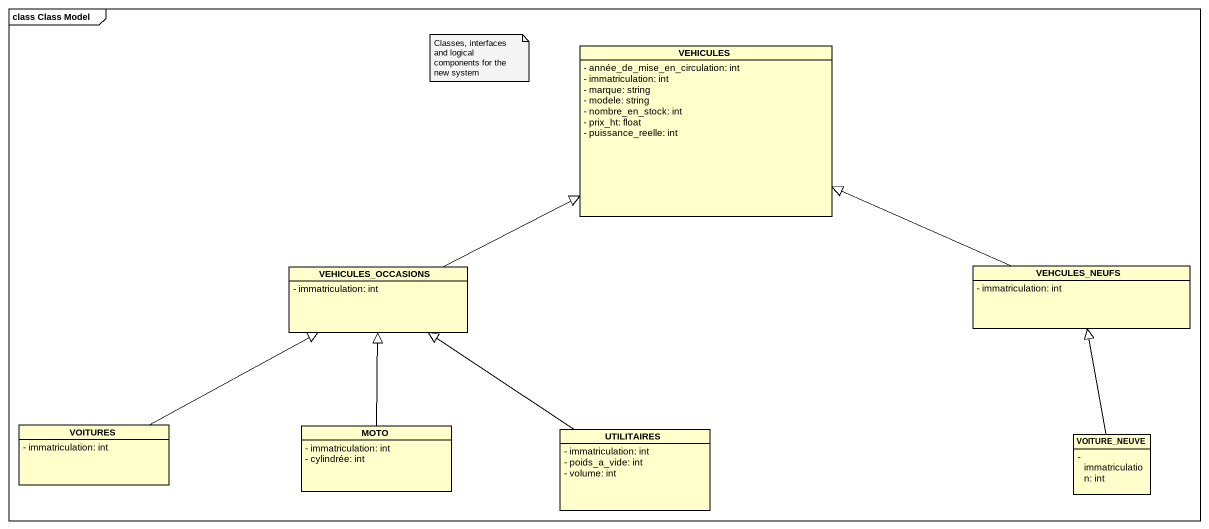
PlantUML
@startuml
mainframe class Class Model
hide circle
hide empty members
skinparam classAttributeIconSize 0
class VEHICULES {
  - année_de_mise_en_circulation: int
  - immatriculation: int
  - marque: string
  - modele: string
  - nombre_en_stock: int
  - prix_ht: float
  - puissance_reelle: int
}
class VEHICULES_OCCASIONS {
  - immatriculation: int
}
class VEHCULES_NEUFS {
  - immatriculation: int
}
class VOITURES {
  - immatriculation: int
}
class MOTO {
  - immatriculation: int
  - cylindrée: int
}
class UTILITAIRES {
  - immatriculation: int
  - poids_a_vide: int
  - volume: int
}
class VOITURE_NEUVE {
  - immatriculation: int
}
VEHICULES_OCCASIONS -right-|> VEHICULES
VEHCULES_NEUFS -left-|> VEHICULES
VOITURES -right-|> VEHICULES_OCCASIONS
MOTO -up-|> VEHICULES_OCCASIONS
UTILITAIRES -up-|> VEHICULES_OCCASIONS
VOITURE_NEUVE -up-|> VEHCULES_NEUFS
note as N1
  Classes, interfaces and logical components for the new system
end note
@enduml
